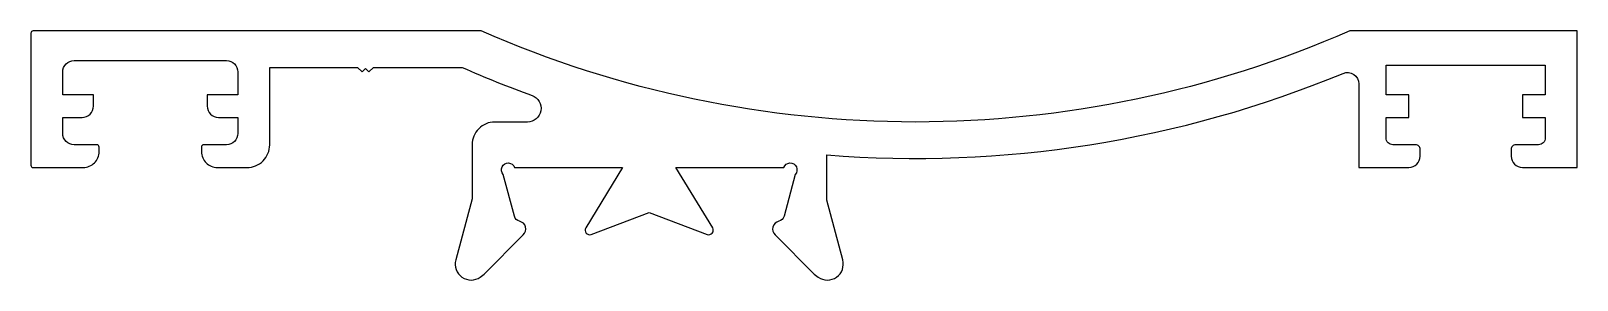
# Model space of a CAD drawing. Extents: x 845.1 to 913.1, y -8.9 to 2.1.
import ezdxf

# ---------------------------------------------------------------- set-up
doc = ezdxf.new("R2010")
doc.units = 0
doc.header["$LTSCALE"] = 15
doc.layers.get('0').update_dxf_attribs({"linetype": 'CONTINUOUS'})

msp = doc.modelspace()

# ---------------------------------------------------------------- linework, layer by layer
at = {"ltscale": 5}
msp.add_lwpolyline([(906.187, -3.438), (906.187, -3.138, 0.414214), (905.987, -2.938), (904.987, -2.938, -0.414214), (904.687, -2.638), (904.687, -1.738), (905.687, -1.738), (905.687, -0.738), (904.687, -0.738), (904.687, 0.562), (911.687, 0.562), (911.687, -0.738), (910.687, -0.738), (910.687, -1.738), (911.687, -1.738), (911.687, -2.638, -0.414214), (911.387, -2.938), (910.387, -2.938, 0.414214), (910.187, -3.138), (910.187, -3.438, 0.414214), (910.687, -3.938), (913.087, -3.938), (913.087, 2.062), (903.087, 2.062, -0.2094), (864.882, 2.062), (845.187, 2.062, 0.414214), (845.087, 1.962), (845.087, -3.838, 0.414214), (845.187, -3.938), (847.387, -3.938, 0.414214), (848.087, -3.238), (848.087, -3.038, 0.414214), (847.987, -2.938), (846.987, -2.938, -0.414214), (846.487, -2.438), (846.487, -1.738), (847.337, -1.738, 0.414214), (847.837, -1.238), (847.837, -0.738), (846.487, -0.738), (846.487, 0.262, -0.414214), (846.987, 0.762), (853.687, 0.762, -0.414214), (854.187, 0.262), (854.187, -0.738), (852.837, -0.738), (852.837, -1.238, 0.414214), (853.337, -1.738), (854.187, -1.738), (854.187, -2.438, -0.414214), (853.687, -2.938), (852.687, -2.938, 0.414214), (852.587, -3.038), (852.587, -3.238, 0.414214), (853.287, -3.938), (854.587, -3.938, 0.414214), (855.587, -2.938), (855.587, 0.462), (859.449, 0.462), (859.649, 0.262), (859.799, 0.412), (859.949, 0.262), (860.149, 0.462), (864.049, 0.462, 0.016793), (867.129, -0.774, -0.8395), (866.924, -1.938), (865.487, -1.938, 0.414214), (864.487, -2.938), (864.487, -5.314), (863.768, -8, 0.700084), (864.846, -8.754), (865.026, -8.628), (866.737, -6.899, 0.607471), (866.578, -6.299, -0.283637), (866.351, -6.08), (865.859, -4.243, -1.229391), (866.361, -3.938), (871.106, -3.938), (869.49, -6.585, 0.713664), (869.731, -6.876), (872.28, -5.916), (874.828, -6.876, 0.713664), (875.07, -6.585), (873.454, -3.938), (878.198, -3.938, -1.229391), (878.701, -4.243), (878.208, -6.08, -0.283637), (877.981, -6.299, 0.607471), (877.823, -6.899), (879.534, -8.628), (879.714, -8.754, 0.700084), (880.792, -8), (880.087, -5.366), (880.087, -3.384, 0.118428), (902.796, 0.199, -0.53436), (903.487, -0.263), (903.487, -3.938), (905.687, -3.938, 0.414214)], format="xyb", close=True, dxfattribs=at)

doc.saveas('drawing.dxf')
